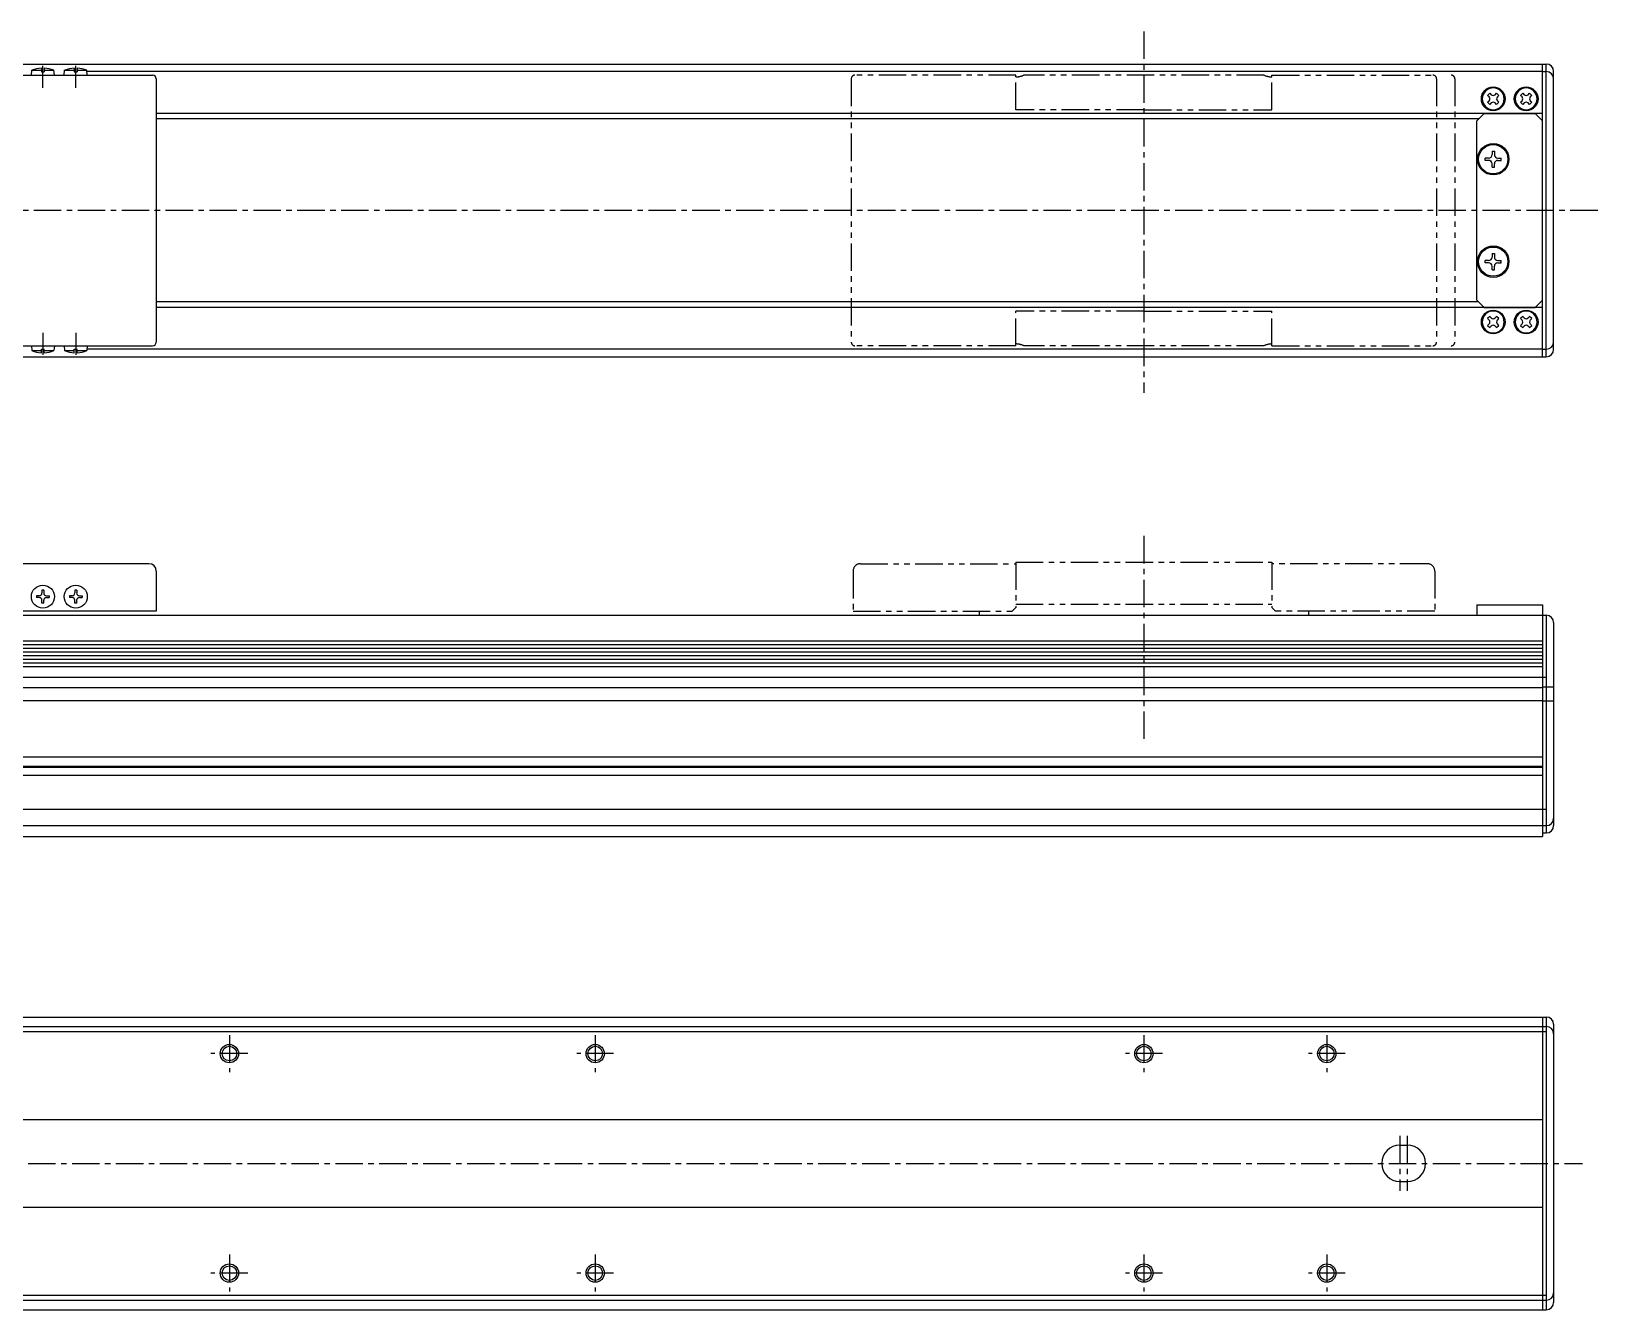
# Model space of a CAD drawing. Extents: x -644 to 249, y 157 to 558.
# Drawn here: x -178.9 to 249.3, y 208.3 to 557.7 of the extents above; entities that cross this region are included whole.
import ezdxf

# ---------------------------------------------------------------- set-up
doc = ezdxf.new("R2010")
doc.units = 0
for name, pattern in [('CENTER', [12, 7.5, -1.5, 1.5, -1.5]), ('CONTINOUS', [0]), ('PHANTOM', [15, 7.5, -1.5, 1.5, -1.5, 1.5, -1.5])]:
    doc.linetypes.add(name, pattern=pattern)
doc.layers.get('0').update_dxf_attribs({"linetype": 'CONTINUOUS'})
doc.layers.add('CENTER', color=1, linetype='CENTER')

msp = doc.modelspace()

# ---------------------------------------------------------------- linework, layer by layer
at = {"color": 7, "linetype": 'CONTINOUS'}
for p, q in [((-470.77, 548.73), (235.23, 548.73)), ((234.23, 468.73), (234.23, 548.73)), ((235.23, 468.73), (235.23, 548.73)), ((-189.77, 545.73), (-145.77, 545.73)), ((-178.92, 545.73), (-178.81, 547.03)), ((-178.81, 547.03), (-176.17, 547.03)), ((-176.17, 547.62), (-176.17, 546.63)), ((-176.17, 546.63), (-175.37, 546.63)), ((-175.37, 547.62), (-175.37, 546.63)), ((-175.37, 547.03), (-172.74, 547.03)), ((-172.62, 545.73), (-172.74, 547.03)), ((-169.92, 545.73), (-169.81, 547.03)), ((-169.81, 547.03), (-167.17, 547.03)), ((-167.17, 547.62), (-167.17, 546.63)), ((-167.17, 546.63), (-166.37, 546.63)), ((-166.37, 547.62), (-166.37, 546.63)), ((-166.37, 547.03), (-163.74, 547.03)), ((-163.62, 545.73), (-163.74, 547.03)), ((234.23, 546.66), (-163.62, 546.66)), ((-144.77, 544.73), (-144.77, 472.73)), ((234.23, 546.66), (235.23, 546.66)), ((237.23, 470.73), (237.23, 546.73)), ((219.19, 540.17), (219.79, 540.77)), ((219.6, 539.76), (219.19, 540.17)), ((219.79, 540.77), (220.2, 540.36)), ((221.25, 540.36), (221.66, 540.77)), ((221.66, 540.77), (222.27, 540.17)), ((222.27, 540.17), (221.85, 539.76)), ((228.19, 540.17), (228.79, 540.77)), ((228.6, 539.76), (228.19, 540.17)), ((228.79, 540.77), (229.2, 540.36)), ((230.25, 540.36), (230.66, 540.77)), ((230.66, 540.77), (231.27, 540.17)), ((231.27, 540.17), (230.85, 539.76)), ((219.19, 538.29), (219.6, 538.71)), ((219.79, 537.69), (219.19, 538.29)), ((220.2, 538.11), (219.79, 537.69)), ((221.66, 537.69), (221.25, 538.11)), ((222.27, 538.29), (221.66, 537.69)), ((221.85, 538.71), (222.27, 538.29)), ((228.19, 538.29), (228.6, 538.71)), ((228.79, 537.69), (228.19, 538.29)), ((229.2, 538.11), (228.79, 537.69)), ((230.66, 537.69), (230.25, 538.11)), ((231.27, 538.29), (230.66, 537.69)), ((230.85, 538.71), (231.27, 538.29)), ((234.23, 535.23), (-144.77, 535.23)), ((216.73, 533.73), (-144.77, 533.73)), ((216.23, 533.23), (218.23, 535.23)), ((216.23, 484.23), (216.23, 533.23)), ((218.23, 535.23), (232.23, 535.23)), ((234.23, 533.23), (232.23, 535.23)), ((234.23, 484.23), (234.23, 533.23)), ((218.53, 522.42), (218.53, 523.05)), ((219.47, 523.05), (218.53, 523.05)), ((219.47, 522.42), (218.53, 522.42)), ((220.41, 524.93), (220.41, 523.99)), ((220.41, 524.93), (221.04, 524.93)), ((221.04, 524.93), (221.04, 523.99)), ((221.98, 523.05), (222.93, 523.05)), ((221.98, 522.42), (222.93, 522.42)), ((222.93, 522.42), (222.93, 523.05)), ((220.41, 520.53), (220.41, 521.48)), ((220.41, 520.53), (221.04, 520.53)), ((221.04, 520.53), (221.04, 521.48)), ((220.41, 496.93), (220.41, 495.99)), ((220.41, 496.93), (221.04, 496.93)), ((221.04, 496.93), (221.04, 495.99)), ((218.53, 494.42), (218.53, 495.05)), ((219.47, 495.05), (218.53, 495.05)), ((219.47, 494.42), (218.53, 494.42)), ((220.41, 492.53), (220.41, 493.48)), ((220.41, 492.53), (221.04, 492.53)), ((221.04, 492.53), (221.04, 493.48)), ((221.98, 495.05), (222.93, 495.05)), ((221.98, 494.42), (222.93, 494.42)), ((222.93, 494.42), (222.93, 495.05)), ((218.23, 482.23), (216.23, 484.23)), ((232.23, 482.23), (234.23, 484.23)), ((216.73, 483.73), (-144.77, 483.73)), ((234.23, 482.23), (-144.77, 482.23)), ((218.23, 482.23), (232.23, 482.23)), ((219.79, 479.77), (219.19, 479.17)), ((220.2, 479.36), (219.79, 479.77)), ((221.66, 479.77), (221.25, 479.36)), ((222.27, 479.17), (221.66, 479.77)), ((228.79, 479.77), (228.19, 479.17)), ((229.2, 479.36), (228.79, 479.77)), ((230.66, 479.77), (230.25, 479.36)), ((231.27, 479.17), (230.66, 479.77)), ((219.19, 479.17), (219.6, 478.76)), ((219.6, 477.71), (219.19, 477.29)), ((219.19, 477.29), (219.79, 476.69)), ((219.79, 476.69), (220.2, 477.11)), ((221.25, 477.11), (221.66, 476.69)), ((221.66, 476.69), (222.27, 477.29)), ((221.85, 478.76), (222.27, 479.17)), ((222.27, 477.29), (221.85, 477.71)), ((228.19, 479.17), (228.6, 478.76)), ((228.6, 477.71), (228.19, 477.29)), ((228.19, 477.29), (228.79, 476.69)), ((228.79, 476.69), (229.2, 477.11)), ((230.25, 477.11), (230.66, 476.69)), ((230.66, 476.69), (231.27, 477.29)), ((230.85, 478.76), (231.27, 479.17)), ((231.27, 477.29), (230.85, 477.71)), ((-189.77, 471.73), (-145.77, 471.73)), ((-178.92, 471.73), (-178.81, 470.43)), ((-172.62, 471.73), (-172.74, 470.43)), ((-169.92, 471.73), (-169.81, 470.43)), ((-163.62, 471.73), (-163.74, 470.43)), ((-470.77, 468.73), (235.23, 468.73)), ((-178.81, 470.43), (-176.17, 470.43)), ((-176.17, 469.84), (-176.17, 470.83)), ((-176.17, 470.83), (-175.37, 470.83)), ((-175.37, 469.84), (-175.37, 470.83)), ((-175.37, 470.43), (-172.74, 470.43)), ((-169.81, 470.43), (-167.17, 470.43)), ((-167.17, 470.83), (-166.37, 470.83)), ((-167.17, 469.84), (-167.17, 470.83)), ((-166.37, 469.84), (-166.37, 470.83)), ((-166.37, 470.43), (-163.74, 470.43)), ((234.23, 470.8), (-163.62, 470.8)), ((234.23, 470.8), (235.23, 470.8)), ((-146.77, 412.16), (-189.77, 412.16)), ((-144.77, 410.16), (-144.77, 399.16)), ((-176.77, 403.41), (-177.52, 403.41)), ((-177.52, 403.41), (-177.52, 402.91)), ((-176.77, 402.91), (-177.52, 402.91)), ((-176.02, 404.91), (-176.02, 404.16)), ((-175.52, 404.91), (-176.02, 404.91)), ((-175.52, 404.91), (-175.52, 404.16)), ((-174.78, 403.41), (-174.02, 403.41)), ((-174.78, 402.91), (-174.02, 402.91)), ((-174.02, 403.41), (-174.02, 402.91)), ((-167.77, 403.41), (-168.52, 403.41)), ((-168.52, 403.41), (-168.52, 402.91)), ((-167.77, 402.91), (-168.52, 402.91)), ((-167.02, 404.91), (-167.02, 404.16)), ((-166.52, 404.91), (-167.02, 404.91)), ((-166.52, 404.91), (-166.52, 404.16)), ((-165.78, 403.41), (-165.02, 403.41)), ((-165.78, 402.91), (-165.02, 402.91)), ((-165.02, 403.41), (-165.02, 402.91)), ((-144.77, 399.16), (-188.77, 399.16)), ((-176.02, 401.41), (-176.02, 402.16)), ((-175.52, 401.41), (-176.02, 401.41)), ((-175.52, 401.41), (-175.52, 402.16)), ((-167.02, 401.41), (-167.02, 402.16)), ((-166.52, 401.41), (-167.02, 401.41)), ((-166.52, 401.41), (-166.52, 402.16)), ((216.23, 400.96), (234.23, 400.96)), ((216.23, 400.96), (216.23, 398.06)), ((234.23, 400.96), (234.23, 398.06)), ((-470.77, 398.06), (235.23, 398.06)), ((234.23, 398.06), (234.23, 337.56)), ((235.23, 398.06), (235.23, 338.56)), ((237.23, 396.06), (237.23, 340.56)), ((-469.77, 391.04), (234.23, 391.04)), ((-469.77, 390.05), (234.23, 390.05)), ((-469.77, 389.06), (234.23, 389.06)), ((-469.77, 388.06), (234.23, 388.06)), ((-469.77, 387.07), (234.23, 387.07)), ((-469.77, 386.08), (234.23, 386.08)), ((-470.77, 381.18), (235.23, 381.18)), ((-469.77, 385.09), (234.23, 385.09)), ((-469.77, 384.09), (234.23, 384.09)), ((-469.77, 378.31), (234.23, 378.31)), ((234.23, 378.46), (237.23, 378.46)), ((-469.77, 374.81), (234.23, 374.81)), ((234.23, 374.66), (237.23, 374.66)), ((-472.77, 359.4), (234.23, 359.4)), ((-469.77, 356.86), (234.23, 356.86)), ((-469.77, 356.56), (234.23, 356.56)), ((-472.77, 354.33), (234.23, 354.33)), ((-470.77, 345.06), (235.23, 345.06)), ((-470.77, 340.56), (235.23, 340.56)), ((234.23, 338.56), (235.23, 338.56)), ((-469.77, 337.56), (234.23, 337.56)), ((-470.77, 288.25), (235.23, 288.25)), ((234.23, 288.25), (234.23, 208.25)), ((235.23, 288.25), (235.23, 208.25)), ((-470.77, 285.65), (235.23, 285.65)), ((-470.77, 284.25), (235.23, 284.25)), ((237.23, 286.25), (237.23, 210.25)), ((-469.77, 260.25), (234.23, 260.25)), ((195.23, 253.25), (197.23, 253.25)), ((195.23, 243.25), (197.23, 243.25)), ((-469.77, 236.25), (234.23, 236.25)), ((-470.77, 212.25), (235.23, 212.25)), ((-470.77, 210.85), (235.23, 210.85)), ((-470.77, 208.25), (235.23, 208.25))]:
    msp.add_line(p, q, dxfattribs=at)
at = {"color": 3, "linetype": 'PHANTOM'}
for p, q in [((45.23, 544.73), (45.23, 472.73)), ((90.23, 545.73), (46.23, 545.73)), ((90.23, 536.23), (90.23, 545.73)), ((158.05, 545.73), (92.41, 545.73)), ((160.23, 545.73), (204.23, 545.73)), ((160.23, 536.23), (160.23, 545.73)), ((205.23, 544.73), (205.23, 472.73)), ((210.23, 544.73), (210.23, 472.73)), ((125.23, 536.23), (90.23, 536.23)), ((125.23, 536.23), (160.23, 536.23)), ((125.23, 481.23), (90.23, 481.23)), ((90.23, 471.73), (90.23, 481.23)), ((125.23, 481.23), (160.23, 481.23)), ((160.23, 471.73), (160.23, 481.23)), ((90.23, 471.73), (46.23, 471.73)), ((158.05, 471.73), (92.41, 471.73)), ((160.23, 471.73), (204.23, 471.73)), ((47.73, 412.16), (90.23, 412.16)), ((90.23, 412.56), (160.23, 412.56)), ((90.23, 412.56), (90.23, 400.16)), ((160.23, 412.56), (160.23, 400.16)), ((202.73, 412.16), (160.23, 412.16)), ((45.73, 410.16), (45.73, 399.16)), ((204.73, 410.16), (204.73, 399.16)), ((45.73, 399.16), (89.23, 399.16)), ((80.23, 399.16), (80.23, 398.06)), ((89.23, 399.16), (90.23, 400.16)), ((90.23, 401.09), (160.23, 401.09)), ((161.23, 399.16), (160.23, 400.16)), ((204.73, 399.16), (161.23, 399.16)), ((170.23, 399.16), (170.23, 398.06))]:
    msp.add_line(p, q, dxfattribs=at)
at = {"color": 7, "linetype": 'CONTINOUS'}
for centre, radius in [((220.73, 539.23), 3.25), ((229.73, 539.23), 3.25), ((220.73, 522.73), 4.3), ((220.73, 522.73), 4), ((220.73, 494.73), 4.3), ((220.73, 494.73), 4), ((220.73, 478.23), 3.25), ((229.73, 478.23), 3.25), ((-175.77, 403.16), 3.15), ((-166.77, 403.16), 3.15), ((-124.77, 278.25), 2.5), ((-124.77, 278.25), 2), ((-24.77, 278.25), 2.5), ((-24.77, 278.25), 2), ((125.23, 278.25), 2.5), ((125.23, 278.25), 2), ((175.23, 278.25), 2.5), ((175.23, 278.25), 2), ((-124.77, 218.25), 2.5), ((-124.77, 218.25), 2), ((-24.77, 218.25), 2.5), ((-24.77, 218.25), 2), ((125.23, 218.25), 2.5), ((125.23, 218.25), 2), ((175.23, 218.25), 2.5), ((175.23, 218.25), 2)]:
    msp.add_circle(centre, radius, dxfattribs=at)
for centre, radius, start, end in [((235.23, 546.73), 2, 0, 90), ((-175.77, 539.65), 7.98, 92.8723, 112.3565), ((-175.77, 539.65), 7.98, 67.6435, 87.1277), ((-166.77, 539.65), 7.98, 92.8723, 112.3565), ((-166.77, 539.65), 7.98, 67.6435, 87.1277), ((-145.77, 544.73), 1, 0, 90), ((235.23, 544.66), 2, 0, 90), ((220.73, 539.23), 3, 0.0003, 0), ((219.08, 539.23), 0.742, 315, 44.9999), ((220.73, 540.88), 0.742, 225, 315), ((222.38, 539.23), 0.742, 135, 224.9999), ((229.73, 539.23), 3, 0.0003, 0), ((228.08, 539.23), 0.742, 315, 44.9999), ((229.73, 540.88), 0.742, 225, 315), ((231.38, 539.23), 0.742, 135, 224.9999), ((220.73, 537.58), 0.742, 45, 134.9999), ((229.73, 537.58), 0.742, 45, 134.9999), ((219.47, 523.99), 0.94, 270, 0), ((219.47, 521.48), 0.94, 0, 90.0001), ((221.98, 523.99), 0.94, 180, 270), ((221.98, 521.48), 0.94, 90, 180), ((219.47, 495.99), 0.94, 270, 0), ((219.47, 493.48), 0.94, 0, 90.0001), ((221.98, 495.99), 0.94, 180, 270), ((221.98, 493.48), 0.94, 90, 180), ((220.73, 478.23), 3, 0, 359.9997), ((229.73, 478.23), 3, 0, 359.9997), ((219.08, 478.23), 0.742, 315.0001, 45), ((220.73, 479.88), 0.742, 225.0001, 315), ((220.73, 476.58), 0.742, 45, 135), ((222.38, 478.23), 0.742, 135.0001, 225), ((228.08, 478.23), 0.742, 315.0001, 45), ((229.73, 479.88), 0.742, 225.0001, 315), ((229.73, 476.58), 0.742, 45, 135), ((231.38, 478.23), 0.742, 135.0001, 225), ((-145.77, 472.73), 1, 270, 0), ((235.23, 472.8), 2, 270, 0), ((-175.77, 477.81), 7.98, 247.6435, 267.1277), ((-175.77, 477.81), 7.98, 272.8723, 292.3565), ((-166.77, 477.81), 7.98, 247.6435, 267.1277), ((-166.77, 477.81), 7.98, 272.8723, 292.3565), ((235.23, 470.73), 2, 270, 0), ((-146.77, 410.16), 2, 0, 90), ((-176.77, 404.16), 0.748, 270, 0), ((-176.77, 402.16), 0.748, 360, 90), ((-174.78, 404.16), 0.748, 180, 270), ((-174.78, 402.16), 0.748, 89.9999, 180), ((-167.77, 404.16), 0.748, 270, 0), ((-167.77, 402.16), 0.748, 360, 90), ((-165.78, 404.16), 0.748, 180, 270), ((-165.78, 402.16), 0.748, 89.9999, 180), ((235.23, 396.06), 2, 0, 90), ((235.23, 342.56), 2, 270, 0), ((235.23, 340.56), 2, 270, 0), ((235.23, 286.25), 2, 0, 90), ((235.23, 283.65), 2, 0, 90), ((195.23, 248.25), 5, 90, 270), ((197.23, 248.25), 5, 270, 90), ((235.23, 212.85), 2, 270, 0), ((235.23, 210.25), 2, 270, 0)]:
    msp.add_arc(centre, radius, start, end, dxfattribs=at)
at = {"color": 3, "linetype": 'PHANTOM'}
for centre, radius, start, end in [((46.23, 544.73), 1, 90, 180), ((90.23, 550.23), 5, 270, 295.8419), ((160.23, 550.23), 5, 244.1581, 270), ((204.23, 544.73), 1, 0, 90), ((209.23, 544.73), 1, 0, 90), ((46.23, 472.73), 1, 180, 270), ((90.23, 467.23), 5, 64.1581, 90), ((160.23, 467.23), 5, 90, 115.8419), ((204.23, 472.73), 1, 270, 0), ((209.23, 472.73), 1, 270, 0), ((47.73, 410.16), 2, 90, 180), ((202.73, 410.16), 2, 0, 90)]:
    msp.add_arc(centre, radius, start, end, dxfattribs=at)
at = {"layer": 'CENTER', "color": 1, "linetype": 'CENTER'}
for p, q in [((125.23, 557.68), (125.23, 458.91)), ((-175.77, 542.23), (-175.77, 548.23)), ((-166.77, 542.23), (-166.77, 548.23)), ((249.28, 508.73), (-509.96, 508.73)), ((-175.77, 475.23), (-175.77, 469.23)), ((-166.77, 475.23), (-166.77, 469.23)), ((125.23, 419.76), (125.23, 363.18)), ((-124.77, 283.29), (-124.77, 273.21)), ((-24.77, 283.29), (-24.77, 273.21)), ((125.23, 283.29), (125.23, 273.21)), ((175.23, 283.29), (175.23, 273.21)), ((-119.73, 278.25), (-129.81, 278.25)), ((-19.73, 278.25), (-29.81, 278.25)), ((130.27, 278.25), (120.19, 278.25)), ((180.27, 278.25), (170.19, 278.25)), ((195.23, 255.79), (195.23, 240.71)), ((197.23, 255.79), (197.23, 240.71)), ((-515.8, 248.25), (245.16, 248.25)), ((-124.77, 223.29), (-124.77, 213.21)), ((-24.77, 223.29), (-24.77, 213.21)), ((125.23, 223.29), (125.23, 213.21)), ((175.23, 223.29), (175.23, 213.21)), ((-119.73, 218.25), (-129.81, 218.25)), ((-19.73, 218.25), (-29.81, 218.25)), ((130.27, 218.25), (120.19, 218.25)), ((180.27, 218.25), (170.19, 218.25))]:
    msp.add_line(p, q, dxfattribs=at)

doc.saveas('drawing.dxf')
